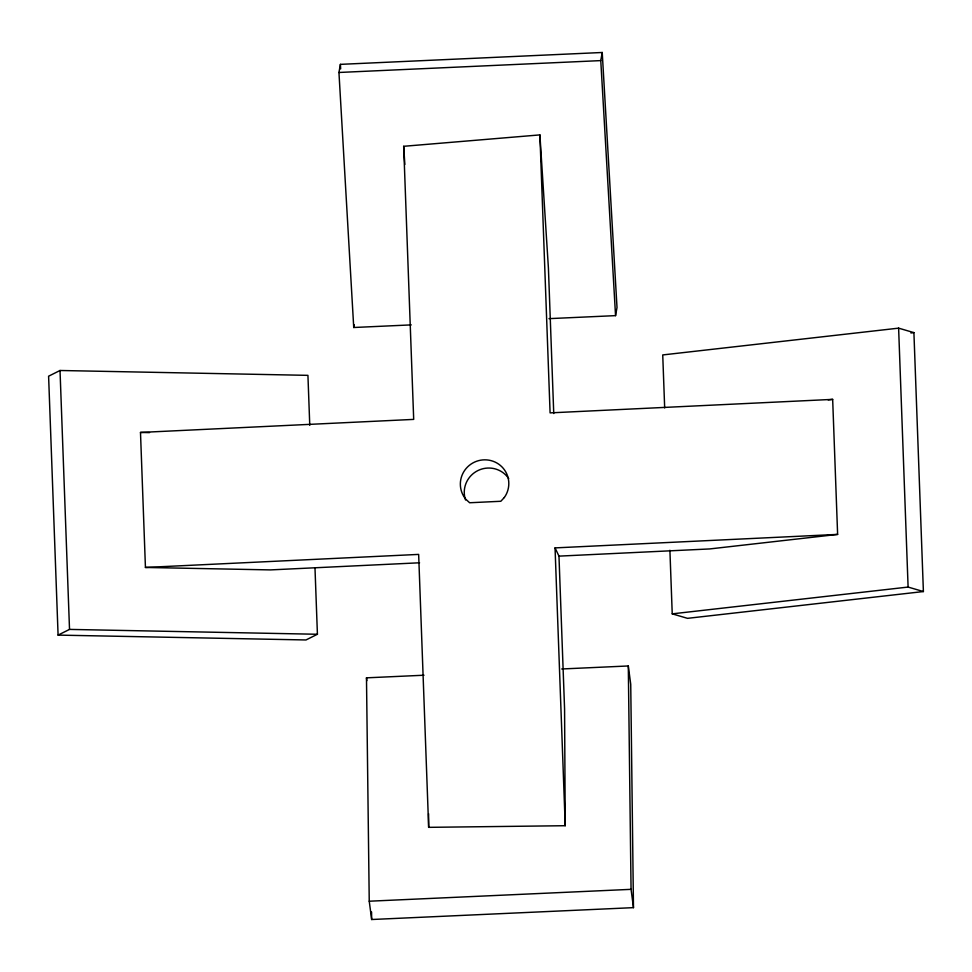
<?xml version="1.0" encoding="UTF-8"?>
<svg xmlns="http://www.w3.org/2000/svg" width="972" height="972" viewBox="0 0 972 972"><rect width="100%" height="100%" fill="white"/><g stroke="black" fill="none" stroke-linecap="round" stroke-linejoin="round"><path stroke-width="1.46" d="M411.253 324.891L353.735 327.503L338.949 72.475L340.407 64.359L602.227 52.488L617.013 307.517L615.555 315.633L548.973 318.646M353.735 327.503L354.221 324.794M615.555 315.633L600.769 60.604L602.227 52.488M309.764 425.323L307.93 375.35L60.021 370.49L48.6 376.2L58.089 635.105L305.998 639.965L317.419 634.266L314.977 567.648M58.089 635.105L69.522 629.406L317.419 634.266M669.902 550.261L672.235 613.854L687.52 618.338L923.4 591.547L913.911 332.631L898.614 328.147L662.734 354.938L664.678 407.936M910.898 332.971L913.911 332.631M828.156 399.893L832.664 399.383L837.621 534.406L709.706 548.937L558.973 556.13L555.048 547.892L837.621 534.406M672.235 613.854L908.103 587.064L923.4 591.547M419.564 562.788L270.471 569.908L145.436 567.454L140.49 432.443L413.695 419.394L403.684 146.298L539.897 134.901L548.415 268.138L553.748 413.537M832.664 399.383L550.091 412.881L539.897 134.901M145.436 567.454L418.653 554.405L428.664 827.342L565.23 825.714L564.574 708.94L558.973 556.13M338.949 72.475L600.769 60.604M561.719 668.979L628.301 665.966L630.731 684.264L633.477 907.641L371.656 919.512L369.238 901.214L366.48 677.836L423.999 675.224M369.238 901.214L631.059 889.344L633.477 907.641M140.49 432.443L149.53 432.613M366.48 677.836L366.857 680.643M403.684 146.298L404.85 164.475M340.407 64.359L340.662 68.878M898.614 328.147L908.103 587.064M555.048 547.892L565.23 825.714M60.021 370.49L69.522 629.406M628.301 665.966L631.059 889.344M371.571 911.967L371.656 919.512M428.579 813.686L428.664 827.342M465.527 499.973A24.3 23.936 -25.5 0 1 508.696 478.552M504.322 497.518L500.823 501.273L469.646 502.755L465.892 499.329A24.3 23.936 -25.5 0 1 467.581 466.925A24.3 23.936 -25.5 0 1 500.301 465.381A24.3 23.936 -25.5 0 1 504.322 497.518"/></g></svg>
